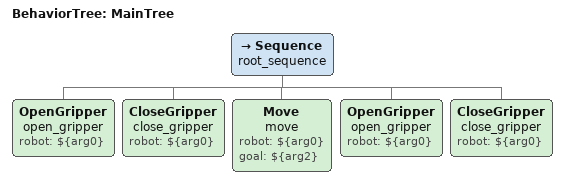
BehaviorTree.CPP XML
<root main_tree_to_execute = "MainTree" >
    <BehaviorTree ID="MainTree">
       <Sequence name="root_sequence">
           <OpenGripper    name="open_gripper" robot="${arg0}"/>
           <CloseGripper   name="close_gripper" robot="${arg0}"/>
           <Move           name="move" robot="${arg0}" goal="${arg2}"/>
           <OpenGripper    name="open_gripper" robot="${arg0}"/>
           <CloseGripper   name="close_gripper" robot="${arg0}"/>
       </Sequence>
    </BehaviorTree>
</root>
